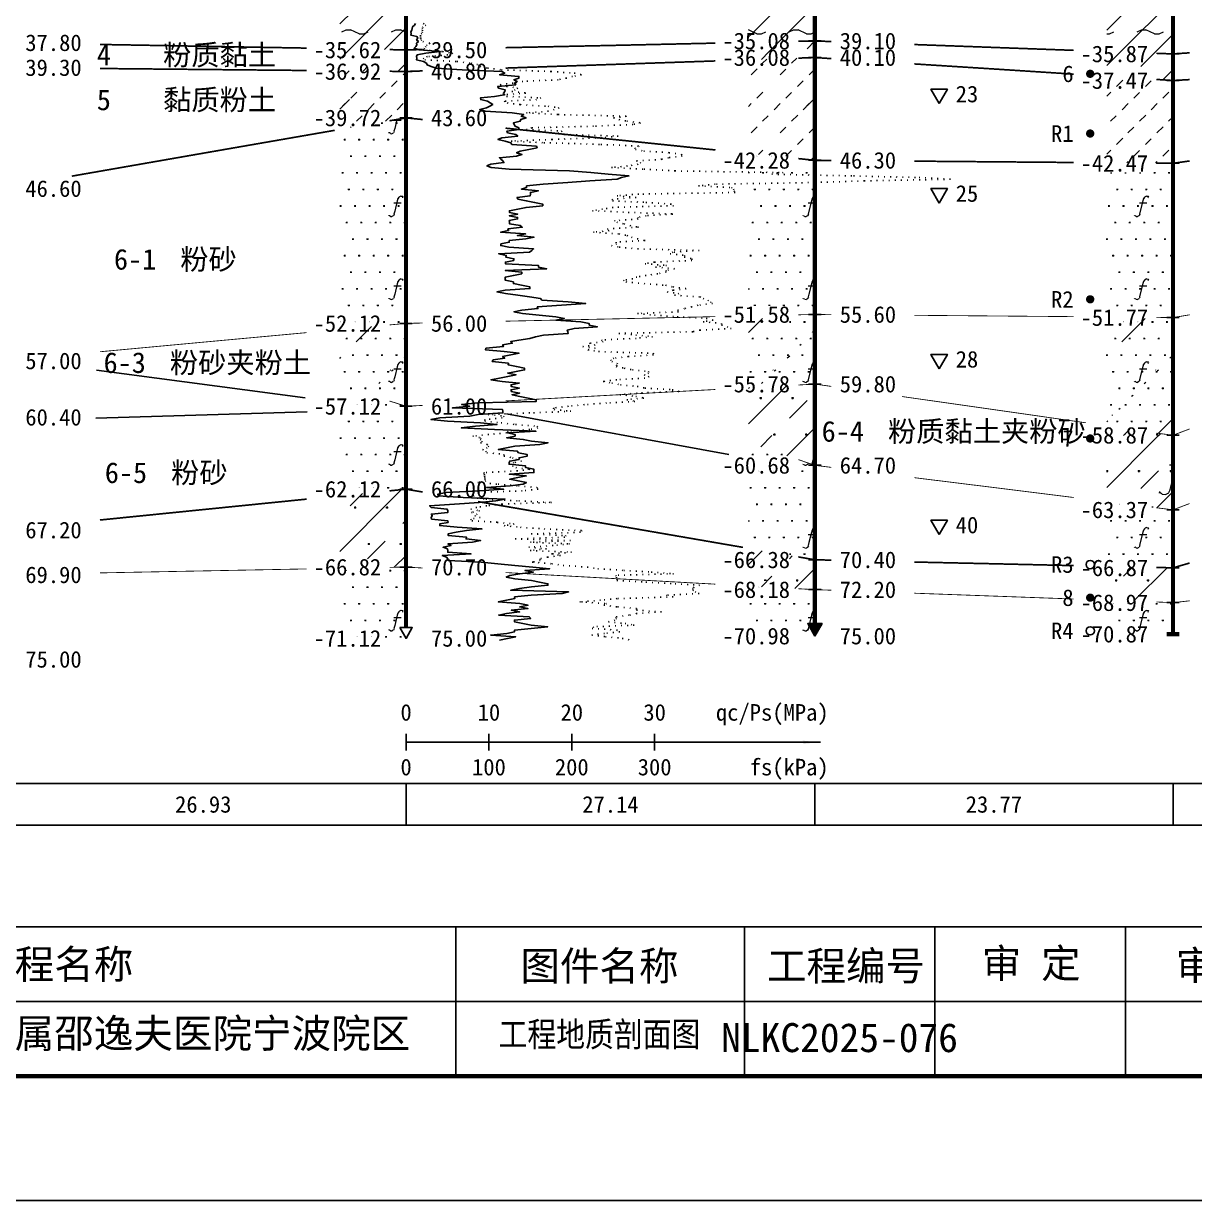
# Model space of a CAD drawing. Extents: x -37 to 3540, y -1485 to 297.
# Drawn here: x 1433.7 to 1575.1, y 0 to 142 of the extents above; entities that cross this region are included whole.
import ezdxf
from ezdxf.enums import TextEntityAlignment as Align

# ---------------------------------------------------------------- set-up
doc = ezdxf.new("R2010")
doc.units = 0
doc.linetypes.add('DOT', pattern=[6.35, 0, -6.35])
doc.layers.get('0').update_dxf_attribs({"linetype": 'CONTINUOUS'})
for name, color, linetype in [('CURVE', 200, 'CONTINUOUS'), ('FRAME', 7, 'CONTINUOUS'), ('HOLE', 41, 'CONTINUOUS'), ('RULER', 7, 'CONTINUOUS'), ('SAMPLE', 1, 'CONTINUOUS'), ('STRATUM', 241, 'CONTINUOUS')]:
    doc.layers.add(name, color=color, linetype=linetype)
doc.layers.add('HATCH', color=7, linetype='CONTINUOUS', lineweight=13)
doc.styles.add('ST', font='')
doc.styles.get('ST').set_extended_font_data('SimSun')
pattern_1 = [(45, (1308.7487, 0), (-2.12132, 2.12132), [10, 0]), (26.565, (1309.8228, -0.2536), (5.999823, 5.999812), [0.567, -12.849]), (0, (1309.256, -0.2536), (0, 6), [0.567, -5.433]), (26.565, (1307.1674, 0), (5.999823, 5.999812), [0.567, -12.849]), (0, (1307.6745, 0.2536), (0, 6), [0.567, -5.433]), (153.435, (1309.2558, -0.2536), (-5.999818, -5e-06), [1.134, -12.2826]), (26.565, (1312.8228, 2.7464), (5.999823, 5.999812), [0.567, -12.849]), (0, (1312.256, 2.7464), (0, 6), [0.567, -5.433]), (26.565, (1310.1674, 3), (5.999823, 5.999812), [0.567, -12.849]), (0, (1310.6745, 3.2536), (0, 6), [0.567, -5.433]), (153.435, (1312.2558, 2.7464), (-5.999818, -5e-06), [1.134, -12.2826])]
pattern_2 = [(45, (1308.7487, 0), (-4.24264, 4.24264), [10, 0]), (45, (1309.8097, -3.182), (-2.12132, 6.36396), [3, -3])]
pattern_3 = [(45, (1308.7487, 0), (-6e-07, 6.99998), [0.9473, -8.9522]), (45, (1310.1487, 1.4), (-6e-07, 6.99998), [0.9869, -8.9126]), (45, (1311.5487, 2.8), (-6e-07, 6.99998), [1.06018, -8.83931]), (45, (1312.9487, 4.2), (-6e-07, 6.99998), [0.94918, -8.95032]), (45, (1314.3487, 5.6), (-6e-07, 6.99998), [1.0365, -8.863]), (45, (1312.2487, 0), (-6e-07, 6.99998), [1.01335, -8.88615]), (45, (1313.6487, 1.4), (-6e-07, 6.99998), [1.07896, -12.12037]), (45, (1315.0487, 2.8), (-6e-07, 6.99998), [0.99882, -8.90067]), (45, (1309.4487, 4.2), (-4e-07, 6.99998), [1.05533, -8.84416]), (45, (1310.8487, 5.6), (-4e-07, 6.99998), [1.0365, -8.863])]
pattern_4 = [(82.875, (1307.914, -1.206), (0.000369, 10.0001764), [0.0893, -80.5337]), (143.13, (1308.015, -1.2818), (-29.999964, 20.000054), [0.12627, -49.87373]), (172.875, (1308.1923, -1.304), (-70.0002457, 9.9996603), [0.17857, -80.44443]), (206.565, (1308.3707, -1.2147), (-9.999705, -9.99969), [0.19954, -22.16046]), (243.435, (1308.46, -1.0363), (9e-06, -9.999696), [0.19954, -22.16146]), (255.964, (1308.5493, -0.679), (-0.0002, -9.999501), [0.36813, -40.86287]), (255.964, (1308.8593, 0.561), (-0.0002, -9.999501), [1.27838, -39.95262]), (255.964, (1308.9278, 0.835), (-0.0002, -9.999501), [0.28235, -40.94865]), (216.87, (1309.118, 1.0892), (-9.999982, -10.000018), [0.12627, -49.87373]), (243.435, (1309.017, 1.0135), (9e-06, -9.999696), [0.19954, -22.16146]), (206.565, (1309.2965, 1.1785), (-9.999705, -9.99969), [0.19954, -22.16046]), (172.875, (1309.4737, 1.1563), (-70.0002457, 9.9996603), [0.17857, -80.44443]), (143.13, (1309.5747, 1.0806), (-29.999964, 20.000054), [0.12627, -49.87373]), (82.875, (1309.5636, 0.992), (0.000369, 10.0001764), [0.0893, -80.5337]), (0, (1308.419, 0.34), (0, 10), [0.89286, -9.10714]), (0, (1308.7737, 0), (1, 2), [0, -1.75]), (0, (1308.7487, 0.025), (1, 2), [0, -1.75]), (0, (1308.7487, 0), (1, 2), [0, -1.75]), (0, (1308.7237, 0), (1, 2), [0, -1.75]), (0, (1308.7487, -0.025), (1, 2), [0, -1.75])]
pattern_5 = [(45, (1308.749, 0), (-2e-06, 15.39996), [4.3383, -17.4406]), (45, (1314.937, 6.223), (-2e-06, 15.39996), [4.3861, -17.3928]), (45, (1319.897, 11.181), (-2e-06, 15.39996), [3.9899, -17.7889]), (26.565, (1308.749, 7.7), (15.4, 15.4), [0.2123, -34.22315]), (36.8699, (1310.2887, 9.24), (15.4, 15.4), [0.43504, -76.56496]), (315, (1316.449, 15.347), (15.39996, 3e-06), [0.0727, -21.7062]), (26.565, (1316.449, 0), (15.4, 15.4), [0.31845, -34.117]), (26.565, (1317.989, 1.54), (15.4, 15.4), [0.2316, -34.2038]), (90, (1318.759, 2.31), (-15.4, -1e-06), [0.0633, -15.3367]), (26.565, (1319.529, 3.08), (15.4, 15.4), [0.2002, -68.6707]), (36.8699, (1321.0687, 4.62), (15.4, 15.4), [0.2435, -76.7565]), (45, (1322.609, 6.16), (-5e-07, 15.39996), [0.24005, -21.53884]), (315, (1323.96, 7.805), (15.39996, 3e-06), [0.0727, -21.7062]), (36.8699, (1311.8287, 10.78), (15.4, 15.4), [0.2249, -76.7751]), (53.1301, (1313.3687, 12.32), (30.8, 46.2), [0.29564, -76.70436]), (53.1301, (1314.9087, 13.86), (30.8, 46.2), [0.27774, -76.72226])]
pattern_6 = [(82.875, (1306.9125, -2.6533), (0.000812, 22.000388), [0.1964, -177.1742]), (143.13, (1307.1348, -2.82), (-65.99992, 44.00012), [0.2778, -109.7222]), (172.875, (1307.5246, -2.8687), (-154.00054, 21.999253), [0.3929, -176.9777]), (206.565, (1307.917, -2.672), (-21.99935, -21.9993), [0.439, -48.753]), (243.435, (1308.114, -2.28), (2e-05, -21.99933), [0.439, -48.7552]), (255.964, (1308.31, -1.494), (-0.00044, -21.9989), [0.8099, -89.8983]), (255.964, (1308.992, 1.2344), (-0.00044, -21.9989), [2.8124, -87.8958]), (255.964, (1309.1427, 1.837), (-0.00044, -21.9989), [0.6212, -90.087]), (216.87, (1309.5613, 2.3963), (-21.99996, -22.00004), [0.2778, -109.7222]), (243.435, (1309.339, 2.23), (2e-05, -21.99933), [0.439, -48.7552]), (206.565, (1309.954, 2.593), (-21.99935, -21.9993), [0.439, -48.753]), (172.875, (1310.3437, 2.544), (-154.00054, 21.999253), [0.3929, -176.9777]), (143.13, (1310.566, 2.3772), (-65.99992, 44.00012), [0.2778, -109.7222]), (82.875, (1310.5416, 2.1823), (0.000812, 22.000388), [0.1964, -177.1742]), (0, (1308.023, 0.748), (0, 22), [1.9643, -20.0357]), (0, (1308.8037, 0), (2.2, 4.4), [0, -3.85]), (0, (1308.7487, 0.055), (2.2, 4.4), [0, -3.85]), (0, (1308.7487, 0), (2.2, 4.4), [0, -3.85]), (0, (1308.6937, 0), (2.2, 4.4), [0, -3.85]), (0, (1308.7487, -0.055), (2.2, 4.4), [0, -3.85])]

# ---------------------------------------------------------------- blocks, each defined once
blk = doc.blocks.new('图签_A3长')
for p, q in [((0, 18), (-380, 18)), ((-222.82, 0), (-222.82, 18)), ((-188, 0), (-188, 18)), ((-165, 0), (-165, 18)), ((-142, 0), (-142, 18)), ((-320, 9), (0, 9)), ((-380, 0), (0, 0))]:
    blk.add_line(p, q)
at = {"style": 'ST'}
for s, p in [('工程名称', (-271.3, 13.5)), ('审 定', (-153.38, 13.61)), ('审 核', (-129.99, 13.36)), ('图件名称', (-205.49, 13.3)), ('工程编号', (-175.73, 13.3))]:
    blk.add_text(s, height=3.5, dxfattribs=at).set_placement(p, align=Align.MIDDLE_CENTER)
for tag, p in [('01＿单位名称', (-349.98, 8.36)), ('02＿工程名称', (-271.3, 5.16)), ('04＿工程编号', (-176.51, 4.65)), ('05＿日期', (-35.59, 4.65)), ('06＿图号', (-11.16, 4.91))]:
    blk.add_attdef(tag, text='', height=3.5, dxfattribs=at).set_placement(p, align=Align.MIDDLE_CENTER)
at = {"style": 'ST', "width": 0.85}
blk.add_attdef('03＿图件名称', text='', height=3, dxfattribs=at).set_placement((-205.49, 5.05), align=Align.MIDDLE_CENTER)
blk = doc.blocks.new('Trigon')
blk.add_hatch(color=256).paths.add_polyline_path([(-0.87, 1.5), (0, 0), (0.87, 1.5)])
blk.add_lwpolyline([(0, 0), (0.87, 1.5), (-0.87, 1.5)], close=True)
blk = doc.blocks.new('Arrow')
for points in [[(-3.984779, 0.348623), (0, 0), (-3.189535, 0)], [(-3.189535, 0), (0, 0), (-3.984779, -0.348623)]]:
    blk.add_solid(points)
blk = doc.blocks.new('SampleSoilUndisturbed')
at = {"const_width": 0.5}
blk.add_lwpolyline([(-0.25, 0, 1), (0.25, 0, 1)], format="xyb", close=True, dxfattribs=at)
blk = doc.blocks.new('SampleSoilDisturbed')
blk.add_circle((0, 0), 0.5)
blk = doc.blocks.new('TrigonHollow')
blk.add_lwpolyline([(0, -1.15), (1, 0.58), (-1, 0.58)], close=True)

msp = doc.modelspace()

# ---------------------------------------------------------------- hatches: boundary and pattern name
at = {"layer": 'HATCH'}
h = msp.add_hatch(dxfattribs=at)
h.set_pattern_fill('YNNT', color=251, style=0)
h.set_pattern_definition(pattern_1)
h.paths.add_polyline_path([(1572.49, 156.74), (1564.49, 155.99), (1564.49, 138.62), (1572.49, 138.34)])
h.paths.add_polyline_path([(1560.42, 136.85), (1569.97, 136.85), (1569.97, 139.78), (1560.42, 139.78)], flags=9)
h.paths.add_polyline_path([(1560.42, 155.25), (1569.97, 155.25), (1569.97, 158.18), (1560.42, 158.18)], flags=9)
h = msp.add_hatch(dxfattribs=at)
h.set_pattern_fill('YNNT', color=251, style=0)
h.set_pattern_definition(pattern_1)
h.paths.add_polyline_path([(1529.26, 152.7), (1521.26, 152.1), (1521.26, 139.73), (1529.26, 139.9)])
h.paths.add_polyline_path([(1517.19, 138.41), (1526.75, 138.41), (1526.75, 141.35), (1517.19, 141.35)], flags=9)
h.paths.add_polyline_path([(1517.19, 151.21), (1526.75, 151.21), (1526.75, 154.15), (1517.19, 154.15)], flags=9)
h = msp.add_hatch(dxfattribs=at)
h.set_pattern_fill('YNNT', color=251, style=0)
h.set_pattern_definition(pattern_1)
h.paths.add_polyline_path([(1479.92, 149.02), (1471.92, 149.26), (1471.92, 138.97), (1479.92, 138.82)])
h.paths.add_polyline_path([(1467.85, 137.33), (1477.41, 137.33), (1477.41, 140.27), (1467.85, 140.27)], flags=9)
h.paths.add_polyline_path([(1467.85, 147.53), (1477.41, 147.53), (1477.41, 150.47), (1467.85, 150.47)], flags=9)
h = msp.add_hatch(dxfattribs=at)
h.set_pattern_fill('FZNT', color=32, style=0)
h.set_pattern_definition(pattern_2)
h.paths.add_polyline_path([(1529.26, 139.9), (1521.26, 139.73), (1521.26, 137.63), (1529.26, 137.9)])
h.paths.add_polyline_path([(1517.19, 136.41), (1526.75, 136.41), (1526.75, 139.35), (1517.19, 139.35)], flags=9)
h.paths.add_polyline_path([(1517.19, 138.41), (1526.75, 138.41), (1526.75, 141.35), (1517.19, 141.35)], flags=9)
h = msp.add_hatch(dxfattribs=at)
h.set_pattern_fill('FZNT', color=32, style=0)
h.set_pattern_definition(pattern_2)
h.paths.add_polyline_path([(1479.92, 138.82), (1471.92, 138.97), (1471.92, 136.3), (1479.92, 136.22)])
h.paths.add_polyline_path([(1467.85, 134.73), (1477.41, 134.73), (1477.41, 137.67), (1467.85, 137.67)], flags=9)
h.paths.add_polyline_path([(1467.85, 137.33), (1477.41, 137.33), (1477.41, 140.27), (1467.85, 140.27)], flags=9)
h = msp.add_hatch(dxfattribs=at)
h.set_pattern_fill('NZFT', color=52, style=0)
h.set_pattern_definition(pattern_3)
h.paths.add_polyline_path([(1529.26, 137.9), (1521.26, 137.63), (1521.26, 126.33), (1529.26, 125.5)])
h.paths.add_polyline_path([(1517.19, 124.01), (1526.75, 124.01), (1526.75, 126.95), (1517.19, 126.95)], flags=9)
h.paths.add_polyline_path([(1517.19, 136.41), (1526.75, 136.41), (1526.75, 139.35), (1517.19, 139.35)], flags=9)
h = msp.add_hatch(dxfattribs=at)
h.set_pattern_fill('FZNT', color=32, style=0)
h.set_pattern_definition(pattern_2)
h.paths.add_polyline_path([(1572.49, 138.34), (1564.49, 138.62), (1564.49, 135.65), (1572.49, 135.13)])
h.paths.add_polyline_path([(1560.42, 133.65), (1569.97, 133.65), (1569.97, 136.58), (1560.42, 136.58)], flags=9)
h.paths.add_polyline_path([(1560.42, 136.85), (1569.97, 136.85), (1569.97, 139.78), (1560.42, 139.78)], flags=9)
h = msp.add_hatch(dxfattribs=at)
h.set_pattern_fill('NZFT', color=52, style=0)
h.set_pattern_definition(pattern_3)
h.paths.add_polyline_path([(1479.92, 136.22), (1471.92, 136.3), (1471.92, 129.23), (1479.92, 130.62)])
h.paths.add_polyline_path([(1467.85, 129.13), (1477.41, 129.13), (1477.41, 132.07), (1467.85, 132.07)], flags=9)
h.paths.add_polyline_path([(1467.85, 134.73), (1477.41, 134.73), (1477.41, 137.67), (1467.85, 137.67)], flags=9)
h = msp.add_hatch(dxfattribs=at)
h.set_pattern_fill('NZFT', color=52, style=0)
h.set_pattern_definition(pattern_3)
h.paths.add_polyline_path([(1572.49, 135.13), (1564.49, 135.65), (1564.49, 125.2), (1572.49, 125.14)])
h.paths.add_polyline_path([(1560.42, 123.65), (1569.97, 123.65), (1569.97, 126.55), (1560.42, 126.55)], flags=9)
h.paths.add_polyline_path([(1560.42, 133.65), (1569.97, 133.65), (1569.97, 136.58), (1560.42, 136.58)], flags=9)
h = msp.add_hatch(dxfattribs=at)
h.set_pattern_fill('FS', color=142, style=0)
h.set_pattern_definition(pattern_4)
h.paths.add_polyline_path([(1479.92, 130.62), (1471.92, 129.23), (1471.92, 105.08), (1479.92, 105.82)])
h.paths.add_polyline_path([(1467.85, 104.34), (1477.41, 104.34), (1477.41, 107.25), (1467.85, 107.25)], flags=9)
h.paths.add_polyline_path([(1467.85, 129.13), (1477.41, 129.13), (1477.41, 132.07), (1467.85, 132.07)], flags=9)
h = msp.add_hatch(dxfattribs=at)
h.set_pattern_fill('FS', color=142, style=0)
h.set_pattern_definition(pattern_4)
h.paths.add_polyline_path([(1529.26, 125.5), (1521.26, 126.33), (1521.26, 106.73), (1529.26, 106.9)])
h.paths.add_polyline_path([(1517.19, 105.41), (1526.75, 105.41), (1526.75, 108.35), (1517.19, 108.35)], flags=9)
h.paths.add_polyline_path([(1517.19, 124.01), (1526.75, 124.01), (1526.75, 126.95), (1517.19, 126.95)], flags=9)
h = msp.add_hatch(dxfattribs=at)
h.set_pattern_fill('FS', color=142, style=0)
h.set_pattern_definition(pattern_4)
h.paths.add_polyline_path([(1572.49, 125.14), (1564.49, 125.2), (1564.49, 106.6), (1572.49, 106.53)])
h.paths.add_polyline_path([(1560.42, 105.05), (1569.97, 105.05), (1569.97, 107.97), (1560.42, 107.97)], flags=9)
h.paths.add_polyline_path([(1560.42, 123.65), (1569.97, 123.65), (1569.97, 126.55), (1560.42, 126.55)], flags=9)
h = msp.add_hatch(dxfattribs=at)
h.set_pattern_fill('FS', color=142, style=0)
h.set_pattern_definition(pattern_4)
h.paths.add_polyline_path([(1529.26, 106.9), (1521.26, 106.73), (1521.26, 98.07), (1529.26, 98.5)])
h.paths.add_polyline_path([(1517.19, 97.01), (1526.75, 97.01), (1526.75, 99.95), (1517.19, 99.95)], flags=9)
h.paths.add_polyline_path([(1517.19, 105.41), (1526.75, 105.41), (1526.75, 108.35), (1517.19, 108.35)], flags=9)
h = msp.add_hatch(dxfattribs=at)
h.set_pattern_fill('SZFT', color=142, scale=2.2, style=0)
h.set_pattern_definition(pattern_5)
h.paths.add_polyline_path([(1529.26, 106.9), (1521.26, 106.73), (1521.26, 98.07), (1529.26, 98.5)])
h.paths.add_polyline_path([(1517.19, 97.01), (1526.75, 97.01), (1526.75, 99.95), (1517.19, 99.95)], flags=9)
h.paths.add_polyline_path([(1517.19, 105.41), (1526.75, 105.41), (1526.75, 108.35), (1517.19, 108.35)], flags=9)
h = msp.add_hatch(dxfattribs=at)
h.set_pattern_fill('FS', color=142, style=0)
h.set_pattern_definition(pattern_4)
h.paths.add_polyline_path([(1572.49, 106.53), (1564.49, 106.6), (1564.49, 93.48), (1572.49, 92.33)])
h.paths.add_polyline_path([(1546.52, 89.82), (1573.2, 89.82), (1573.2, 94.76), (1546.52, 94.76)], flags=9)
h.paths.add_polyline_path([(1560.42, 90.85), (1569.97, 90.85), (1569.97, 93.78), (1560.42, 93.78)], flags=24)
h.paths.add_polyline_path([(1560.42, 105.05), (1569.97, 105.05), (1569.97, 107.97), (1560.42, 107.97)], flags=9)
h = msp.add_hatch(dxfattribs=at)
h.set_pattern_fill('SZFT', color=142, scale=2.2, style=0)
h.set_pattern_definition(pattern_5)
h.paths.add_polyline_path([(1572.49, 106.53), (1564.49, 106.6), (1564.49, 93.48), (1572.49, 92.33)])
h.paths.add_polyline_path([(1546.52, 89.82), (1573.2, 89.82), (1573.2, 94.76), (1546.52, 94.76)], flags=9)
h.paths.add_polyline_path([(1560.42, 90.85), (1569.97, 90.85), (1569.97, 93.78), (1560.42, 93.78)], flags=24)
h.paths.add_polyline_path([(1560.42, 105.05), (1569.97, 105.05), (1569.97, 107.97), (1560.42, 107.97)], flags=9)
h = msp.add_hatch(dxfattribs=at)
h.set_pattern_fill('FS', color=142, style=0)
h.set_pattern_definition(pattern_4)
h.paths.add_polyline_path([(1479.92, 105.82), (1471.92, 105.08), (1471.92, 98.35), (1479.92, 95.82)])
h.paths.add_polyline_path([(1467.85, 104.34), (1477.41, 104.34), (1477.41, 107.25), (1467.85, 107.25)], flags=9)
h = msp.add_hatch(dxfattribs=at)
h.set_pattern_fill('SZFT', color=142, scale=2.2, style=0)
h.set_pattern_definition(pattern_5)
h.paths.add_polyline_path([(1479.92, 105.82), (1471.92, 105.08), (1471.92, 98.35), (1479.92, 95.82)])
h.paths.add_polyline_path([(1467.85, 104.34), (1477.41, 104.34), (1477.41, 107.25), (1467.85, 107.25)], flags=9)
h = msp.add_hatch(dxfattribs=at)
h.set_pattern_fill('FZNT', color=32, style=0)
h.set_pattern_definition(pattern_2)
h.paths.add_polyline_path([(1529.26, 98.5), (1521.26, 98.07), (1521.26, 91.44), (1529.26, 88.7)])
h.paths.add_polyline_path([(1517.19, 97.01), (1526.75, 97.01), (1526.75, 99.95), (1517.19, 99.95)], flags=9)
h = msp.add_hatch(dxfattribs=at)
h.set_pattern_fill('FS', color=32, scale=2.2, style=0)
h.set_pattern_definition(pattern_6)
h.paths.add_polyline_path([(1529.26, 98.5), (1521.26, 98.07), (1521.26, 91.44), (1529.26, 88.7)])
h.paths.add_polyline_path([(1517.19, 97.01), (1526.75, 97.01), (1526.75, 99.95), (1517.19, 99.95)], flags=9)
h = msp.add_hatch(dxfattribs=at)
h.set_pattern_fill('FS', color=142, style=0)
h.set_pattern_definition(pattern_4)
h.paths.add_polyline_path([(1479.92, 95.82), (1471.92, 98.35), (1471.92, 85.02), (1479.92, 85.82)])
h.paths.add_polyline_path([(1467.85, 84.33), (1477.41, 84.33), (1477.41, 87.27), (1467.85, 87.27)], flags=9)
h.paths.add_polyline_path([(1467.85, 94.34), (1477.41, 94.34), (1477.41, 97.25), (1467.85, 97.25)], flags=9)
h = msp.add_hatch(dxfattribs=at)
h.set_pattern_fill('FZNT', color=32, style=0)
h.set_pattern_definition(pattern_2)
h.paths.add_polyline_path([(1572.49, 92.33), (1564.49, 93.48), (1564.49, 84.33), (1572.49, 83.33)])
h.paths.add_polyline_path([(1546.52, 89.82), (1573.2, 89.82), (1573.2, 94.76), (1546.52, 94.76)], flags=9)
h.paths.add_polyline_path([(1560.42, 81.85), (1569.97, 81.85), (1569.97, 84.78), (1560.42, 84.78)], flags=9)
h.paths.add_polyline_path([(1560.42, 90.85), (1569.97, 90.85), (1569.97, 93.78), (1560.42, 93.78)], flags=24)
h = msp.add_hatch(dxfattribs=at)
h.set_pattern_fill('FS', color=32, scale=2.2, style=0)
h.set_pattern_definition(pattern_6)
h.paths.add_polyline_path([(1572.49, 92.33), (1564.49, 93.48), (1564.49, 84.33), (1572.49, 83.33)])
h.paths.add_polyline_path([(1546.52, 89.82), (1573.2, 89.82), (1573.2, 94.76), (1546.52, 94.76)], flags=9)
h.paths.add_polyline_path([(1560.42, 81.85), (1569.97, 81.85), (1569.97, 84.78), (1560.42, 84.78)], flags=9)
h.paths.add_polyline_path([(1560.42, 90.85), (1569.97, 90.85), (1569.97, 93.78), (1560.42, 93.78)], flags=24)
h = msp.add_hatch(dxfattribs=at)
h.set_pattern_fill('FS', color=142, style=0)
h.set_pattern_definition(pattern_4)
h.paths.add_polyline_path([(1529.26, 88.7), (1521.26, 91.44), (1521.26, 78.68), (1529.26, 77.3)])
h.paths.add_polyline_path([(1517.19, 75.81), (1526.75, 75.81), (1526.75, 78.75), (1517.19, 78.75)], flags=9)
h.paths.add_polyline_path([(1517.19, 87.21), (1526.75, 87.21), (1526.75, 90.15), (1517.19, 90.15)], flags=9)
h = msp.add_hatch(dxfattribs=at)
h.set_pattern_fill('FZNT', color=32, style=0)
h.set_pattern_definition(pattern_2)
h.paths.add_polyline_path([(1479.92, 85.82), (1471.92, 85.02), (1471.92, 76.27), (1479.92, 76.42)])
h.paths.add_polyline_path([(1467.85, 74.93), (1477.41, 74.93), (1477.41, 77.87), (1467.85, 77.87)], flags=9)
h.paths.add_polyline_path([(1467.85, 84.33), (1477.41, 84.33), (1477.41, 87.27), (1467.85, 87.27)], flags=9)
h = msp.add_hatch(dxfattribs=at)
h.set_pattern_fill('FS', color=32, scale=2.2, style=0)
h.set_pattern_definition(pattern_6)
h.paths.add_polyline_path([(1479.92, 85.82), (1471.92, 85.02), (1471.92, 76.27), (1479.92, 76.42)])
h.paths.add_polyline_path([(1467.85, 74.93), (1477.41, 74.93), (1477.41, 77.87), (1467.85, 77.87)], flags=9)
h.paths.add_polyline_path([(1467.85, 84.33), (1477.41, 84.33), (1477.41, 87.27), (1467.85, 87.27)], flags=9)
h = msp.add_hatch(dxfattribs=at)
h.set_pattern_fill('FS', color=142, style=0)
h.set_pattern_definition(pattern_4)
h.paths.add_polyline_path([(1572.49, 83.33), (1564.49, 84.33), (1564.49, 76.51), (1572.49, 76.33)])
h.paths.add_polyline_path([(1560.42, 74.85), (1569.97, 74.85), (1569.97, 77.78), (1560.42, 77.78)], flags=9)
h.paths.add_polyline_path([(1560.42, 81.85), (1569.97, 81.85), (1569.97, 84.78), (1560.42, 84.78)], flags=9)
h = msp.add_hatch(dxfattribs=at)
h.set_pattern_fill('FZNT', color=32, style=0)
h.set_pattern_definition(pattern_2)
h.paths.add_polyline_path([(1529.26, 77.3), (1521.26, 78.68), (1521.26, 74.14), (1529.26, 73.7)])
h.paths.add_polyline_path([(1517.19, 72.21), (1526.75, 72.21), (1526.75, 75.15), (1517.19, 75.15)], flags=9)
h.paths.add_polyline_path([(1517.19, 75.81), (1526.75, 75.81), (1526.75, 78.75), (1517.19, 78.75)], flags=9)
h = msp.add_hatch(dxfattribs=at)
h.set_pattern_fill('FS', color=32, scale=2.2, style=0)
h.set_pattern_definition(pattern_6)
h.paths.add_polyline_path([(1529.26, 77.3), (1521.26, 78.68), (1521.26, 74.14), (1529.26, 73.7)])
h.paths.add_polyline_path([(1517.19, 72.21), (1526.75, 72.21), (1526.75, 75.15), (1517.19, 75.15)], flags=9)
h.paths.add_polyline_path([(1517.19, 75.81), (1526.75, 75.81), (1526.75, 78.75), (1517.19, 78.75)], flags=9)
h = msp.add_hatch(dxfattribs=at)
h.set_pattern_fill('FS', color=142, style=0)
h.set_pattern_definition(pattern_4)
h.paths.add_polyline_path([(1479.92, 76.42), (1471.92, 76.27), (1471.92, 67.82), (1479.92, 67.82), (1479.17, 69.12), (1479.92, 69.12)])
h.paths.add_polyline_path([(1467.85, 66.34), (1477.41, 66.34), (1477.41, 69.25), (1467.85, 69.25)], flags=9)
h.paths.add_polyline_path([(1467.85, 74.93), (1477.41, 74.93), (1477.41, 77.87), (1467.85, 77.87)], flags=9)
h = msp.add_hatch(dxfattribs=at)
h.set_pattern_fill('FZNT', color=32, style=0)
h.set_pattern_definition(pattern_2)
h.paths.add_polyline_path([(1572.49, 76.33), (1564.49, 76.51), (1564.49, 72.42), (1572.49, 72.13)])
h.paths.add_polyline_path([(1560.42, 70.65), (1569.97, 70.65), (1569.97, 73.58), (1560.42, 73.58)], flags=9)
h.paths.add_polyline_path([(1560.42, 74.85), (1569.97, 74.85), (1569.97, 77.78), (1560.42, 77.78)], flags=9)
h = msp.add_hatch(dxfattribs=at)
h.set_pattern_fill('FS', color=32, scale=2.2, style=0)
h.set_pattern_definition(pattern_6)
h.paths.add_polyline_path([(1572.49, 76.33), (1564.49, 76.51), (1564.49, 72.42), (1572.49, 72.13)])
h.paths.add_polyline_path([(1560.42, 70.65), (1569.97, 70.65), (1569.97, 73.58), (1560.42, 73.58)], flags=9)
h.paths.add_polyline_path([(1560.42, 74.85), (1569.97, 74.85), (1569.97, 77.78), (1560.42, 77.78)], flags=9)
h = msp.add_hatch(dxfattribs=at)
h.set_pattern_fill('FS', color=142, style=0)
h.set_pattern_definition(pattern_4)
h.paths.add_polyline_path([(1529.26, 73.7), (1521.26, 74.14), (1521.26, 68.1), (1529.26, 68.1), (1528.39, 69.6), (1529.26, 69.6)])
h.paths.add_polyline_path([(1517.19, 66.61), (1526.75, 66.61), (1526.75, 69.55), (1517.19, 69.55)], flags=9)
h.paths.add_polyline_path([(1517.19, 72.21), (1526.75, 72.21), (1526.75, 75.15), (1517.19, 75.15)], flags=9)
h = msp.add_hatch(dxfattribs=at)
h.set_pattern_fill('FS', color=142, style=0)
h.set_pattern_definition(pattern_4)
h.paths.add_polyline_path([(1572.49, 72.13), (1564.49, 72.42), (1564.49, 68.33), (1572.49, 68.33)])
h.paths.add_polyline_path([(1560.42, 66.85), (1569.97, 66.85), (1569.97, 69.78), (1560.42, 69.78)], flags=9)
h.paths.add_polyline_path([(1560.42, 70.65), (1569.97, 70.65), (1569.97, 73.58), (1560.42, 73.58)], flags=9)

# ---------------------------------------------------------------- linework, layer by layer
at = {"layer": 'CURVE', "color": 30, "linetype": 'Continuous'}
msp.add_lwpolyline([(1481.05, 142.02), (1480.92, 141.82), (1480.71, 141.62), (1480.67, 141.42), (1480.62, 141.22), (1480.5, 141.02), (1480.54, 140.82), (1480.49, 140.62), (1481.22, 140.42), (1481.33, 140.22), (1481.19, 140.02), (1481.4, 139.82), (1481.17, 139.62), (1481.23, 139.42), (1481.08, 139.22), (1480.88, 139.02), (1481.51, 138.82), (1484.04, 138.62), (1482.3, 138.42), (1481.25, 138.22), (1481.18, 138.02), (1481.2, 137.82), (1481.18, 137.62), (1482.03, 137.42), (1482.37, 137.22), (1482.47, 137.02), (1482.93, 136.82), (1483.55, 136.62), (1486.69, 136.42), (1491.46, 136.22), (1491.82, 136.02), (1491.21, 135.82), (1493.54, 135.62), (1493.54, 135.42), (1492.93, 135.22), (1493.34, 135.02), (1493.02, 134.82), (1493.15, 134.62), (1490.99, 134.42), (1491.06, 134.22), (1491.87, 134.02), (1491.85, 133.82), (1491.66, 133.62), (1491.74, 133.42), (1490.6, 133.22), (1488.9, 133.02), (1488.94, 132.82), (1489.75, 132.62), (1490.06, 132.42), (1490.38, 132.22), (1490.04, 132.02), (1489.64, 131.82), (1488.82, 131.62), (1489.45, 131.42), (1492.74, 131.22), (1494.12, 131.02), (1493.81, 130.82), (1494.4, 130.62), (1493.76, 130.42), (1493.69, 130.22), (1492.87, 130.02), (1492.95, 129.82), (1493.07, 129.62), (1493.51, 129.42), (1493.54, 129.22), (1492.08, 129.02), (1492.17, 128.82), (1493.17, 128.62), (1493.39, 128.42), (1491.46, 128.22), (1491.01, 128.02), (1491.89, 127.82), (1492.58, 127.62), (1492.7, 127.42), (1495.65, 127.22), (1495.74, 127.02), (1494.74, 126.82), (1493.7, 126.62), (1493.26, 126.42), (1493.91, 126.22), (1493.23, 126.02), (1491.18, 125.82), (1491.35, 125.62), (1491.59, 125.42), (1491.72, 125.22), (1490.16, 125.02), (1489.67, 124.82), (1490.17, 124.62), (1492.36, 124.42), (1499.64, 124.22), (1502.2, 124.02), (1504.33, 123.82), (1506.81, 123.62), (1505.94, 123.42), (1505.38, 123.22), (1502.09, 123.02), (1499.46, 122.82), (1496.46, 122.62), (1494.46, 122.42), (1494.46, 122.22), (1493.85, 122.02), (1495.9, 121.82), (1494.92, 121.62), (1494.94, 121.42), (1494.91, 121.22), (1493.31, 121.02), (1493.41, 120.82), (1494.42, 120.62), (1495.42, 120.42), (1496.41, 120.22), (1496.41, 120.02), (1494.4, 119.82), (1493.4, 119.62), (1492.4, 119.42), (1492.39, 119.22), (1493.39, 119.02), (1492.38, 118.82), (1493.38, 118.62), (1493.38, 118.42), (1492.38, 118.22), (1492.4, 118.02), (1492.42, 117.82), (1493.69, 117.62), (1493.94, 117.42), (1492.22, 117.22), (1492.29, 117.02), (1491.32, 116.82), (1494.35, 116.62), (1493.36, 116.42), (1495.37, 116.22), (1494.37, 116.02), (1492.37, 115.82), (1492.37, 115.62), (1491.36, 115.42), (1491.34, 115.22), (1492.33, 115.02), (1495.31, 114.82), (1495.09, 114.62), (1494.82, 114.42), (1491.1, 114.22), (1492.01, 114.02), (1491.95, 113.82), (1492.93, 113.62), (1492.92, 113.42), (1491.91, 113.22), (1491.91, 113.02), (1495.9, 112.82), (1495.9, 112.62), (1496.89, 112.42), (1491.89, 112.22), (1493.89, 112.02), (1493.89, 111.82), (1492.88, 111.62), (1491.88, 111.42), (1491.88, 111.22), (1491.88, 111.02), (1492.88, 110.82), (1492.88, 110.62), (1493.87, 110.42), (1494.87, 110.22), (1494.87, 110.02), (1491.87, 109.82), (1490.88, 109.62), (1491.92, 109.42), (1493.42, 109.22), (1494.82, 109.02), (1496.16, 108.82), (1496.31, 108.62), (1499.49, 108.42), (1501.6, 108.22), (1498.69, 108.02), (1495.75, 107.82), (1495.84, 107.62), (1493.88, 107.42), (1492.93, 107.22), (1493.96, 107.02), (1495.98, 106.82), (1497.99, 106.62), (1499, 106.42), (1498.01, 106.22), (1501.01, 106.02), (1502.01, 105.82), (1502.02, 105.62), (1503.02, 105.42), (1500.22, 105.22), (1499.37, 105.02), (1499.46, 104.82), (1499.5, 104.62), (1496.52, 104.42), (1495.53, 104.22), (1494.85, 104.02), (1493.54, 103.82), (1492.55, 103.62), (1492.74, 103.42), (1491.56, 103.22), (1491.66, 103.02), (1489.56, 102.82), (1489.51, 102.62), (1491.74, 102.42), (1493.56, 102.22), (1492.56, 102.02), (1491.56, 101.82), (1491.83, 101.62), (1490.44, 101.42), (1490.32, 101.22), (1492.28, 101.02), (1492.26, 100.82), (1493.24, 100.62), (1494.23, 100.42), (1494.22, 100.22), (1493.21, 100.02), (1492.2, 99.82), (1493.2, 99.62), (1492.2, 99.42), (1491.19, 99.22), (1490.15, 99.02), (1491.53, 98.82), (1493.57, 98.62), (1492.59, 98.42), (1492.6, 98.22), (1493.6, 98.02), (1492.6, 97.82), (1492.61, 97.62), (1493.61, 97.42), (1492.71, 97.22), (1493.66, 97.02), (1494.65, 96.82), (1495.64, 96.62), (1495.63, 96.42), (1488.62, 96.22), (1486.61, 96.02), (1487.59, 95.82), (1485.52, 95.62), (1491.57, 95.42), (1491.59, 95.22), (1491.6, 95.02), (1488.61, 94.82), (1487.61, 94.62), (1484, 94.42), (1482.92, 94.22), (1484.9, 94.02), (1488.89, 93.82), (1490.88, 93.62), (1488.3, 93.42), (1486.58, 93.22), (1490.59, 93.02), (1495.6, 92.82), (1492.15, 92.62), (1493.08, 92.42), (1493.07, 92.22), (1492.06, 92.02), (1494.06, 91.82), (1495.06, 91.62), (1497.05, 91.42), (1496.05, 91.22), (1493.05, 91.02), (1492.05, 90.82), (1491.04, 90.62), (1493.34, 90.42), (1493.5, 90.22), (1494.53, 90.02), (1494.54, 89.82), (1493.55, 89.62), (1493.55, 89.42), (1492.44, 89.22), (1492.35, 89.02), (1492.35, 88.82), (1494.35, 88.62), (1494.34, 88.42), (1495.34, 88.22), (1495.34, 88.02), (1495.34, 87.82), (1492.4, 87.62), (1494.42, 87.42), (1493.42, 87.22), (1492.43, 87.02), (1493.43, 86.82), (1494.45, 86.62), (1494.04, 86.42), (1492.49, 86.22), (1489.63, 86.02), (1491.69, 85.82), (1488.73, 85.62), (1484.75, 85.42), (1483.77, 85.22), (1483.78, 85.02), (1486.8, 84.82), (1491.87, 84.62), (1490.77, 84.42), (1488.76, 84.22), (1485.75, 84.02), (1482.75, 83.82), (1482.96, 83.62), (1484.87, 83.42), (1484.95, 83.22), (1484.96, 83.02), (1482.97, 82.82), (1483.07, 82.62), (1482.93, 82.42), (1483, 82.22), (1484.94, 82.02), (1484.98, 81.82), (1483.99, 81.62), (1483.99, 81.42), (1486.09, 81.22), (1489.07, 81.02), (1487.22, 80.82), (1485.95, 80.62), (1484.99, 80.42), (1485, 80.22), (1487.22, 80.02), (1487.16, 79.82), (1488.91, 79.62), (1487.92, 79.42), (1484.96, 79.22), (1485.35, 79.02), (1484.38, 78.82), (1484.9, 78.62), (1484.94, 78.42), (1484.95, 78.22), (1487.77, 78.02), (1484.28, 77.82), (1484.81, 77.62), (1484.96, 77.42), (1484.99, 77.22), (1489, 77.02), (1491, 76.82), (1493.06, 76.62), (1495.2, 76.42), (1497.24, 76.22), (1494.26, 76.02), (1495.28, 75.82), (1493.63, 75.62), (1492.46, 75.42), (1492, 75.22), (1493.03, 75.02), (1495.04, 74.82), (1496.04, 74.62), (1497.04, 74.42), (1497.04, 74.22), (1495.04, 74.02), (1493.61, 73.82), (1492.56, 73.62), (1499.54, 73.42), (1498.76, 73.22), (1495, 73.02), (1493.02, 72.82), (1493.03, 72.62), (1492.03, 72.42), (1491.04, 72.22), (1493.66, 72.02), (1494.64, 71.82), (1493.63, 71.62), (1494.62, 71.42), (1492.61, 71.22), (1493.61, 71.02), (1492.03, 70.82), (1491.11, 70.62), (1494.78, 70.42), (1494.97, 70.22), (1492.99, 70.02), (1493, 69.82), (1494, 69.62), (1495.01, 69.42), (1497.01, 69.22), (1495.01, 69.02), (1493.01, 68.82), (1493.01, 68.62), (1492.09, 68.42), (1490.14, 68.22), (1493.15, 68.02), (1492.17, 67.82), (1491.18, 67.62)], dxfattribs=at)
at = {"layer": 'CURVE', "color": 100, "linetype": 'DOT', "ltscale": 0.1}
msp.add_lwpolyline([(1482, 142.02), (1482.3, 141.82), (1481.95, 141.62), (1481.86, 141.42), (1481.91, 141.22), (1481.89, 141.02), (1481.82, 140.82), (1481.65, 140.62), (1481.66, 140.42), (1481.66, 140.22), (1481.74, 140.02), (1481.93, 139.82), (1482.81, 139.62), (1482.46, 139.42), (1482.32, 139.22), (1482.15, 139.02), (1481.99, 138.82), (1484.33, 138.62), (1485.57, 138.42), (1484.95, 138.22), (1482.49, 138.02), (1481.98, 137.82), (1482.18, 137.62), (1486.06, 137.42), (1487.74, 137.22), (1488.66, 137.02), (1488.86, 136.82), (1489.76, 136.62), (1491.43, 136.42), (1497.43, 136.22), (1500.21, 136.02), (1501.09, 135.82), (1500.02, 135.62), (1499.27, 135.42), (1498.28, 135.22), (1494.01, 135.02), (1492.83, 134.82), (1491.29, 134.62), (1492.06, 134.42), (1493.39, 134.22), (1493.08, 134.02), (1492.7, 133.82), (1494.39, 133.62), (1491.82, 133.42), (1492.05, 133.22), (1496.18, 133.02), (1495.66, 132.82), (1491.75, 132.62), (1492.13, 132.42), (1493.7, 132.22), (1497.07, 132.02), (1498.39, 131.82), (1497.81, 131.62), (1497.09, 131.42), (1494.45, 131.22), (1498.28, 131.02), (1506.52, 130.82), (1504.96, 130.62), (1505.61, 130.42), (1506.56, 130.22), (1508.23, 130.02), (1507.3, 129.82), (1502.56, 129.62), (1495.07, 129.42), (1494.45, 129.22), (1498.74, 129.02), (1498.23, 128.82), (1498.98, 128.62), (1505.51, 128.42), (1503.52, 128.22), (1497.54, 128.02), (1492.62, 127.82), (1496.55, 127.62), (1503.43, 127.42), (1508.07, 127.22), (1507.53, 127.02), (1507.6, 126.82), (1508.6, 126.62), (1511.66, 126.42), (1513.18, 126.22), (1513.25, 126.02), (1511.6, 125.82), (1510.78, 125.62), (1507.72, 125.42), (1508.27, 125.22), (1507.92, 125.02), (1506.64, 124.82), (1504.73, 124.62), (1508.62, 124.42), (1512.37, 124.22), (1525.45, 124.02), (1524.06, 123.82), (1533.94, 123.62), (1541.83, 123.42), (1545.63, 123.22), (1535.23, 123.02), (1529.23, 122.82), (1517.23, 122.62), (1515.23, 122.42), (1519.2, 122.22), (1519.43, 122.02), (1519.53, 121.82), (1519.62, 121.62), (1508.01, 121.42), (1505.39, 121.22), (1507.71, 121.02), (1504.79, 120.82), (1504.84, 120.62), (1508.86, 120.42), (1511.87, 120.22), (1512.2, 120.02), (1504.9, 119.82), (1503.64, 119.62), (1502.4, 119.42), (1506.74, 119.22), (1512.1, 119.02), (1508.91, 118.82), (1507.91, 118.62), (1507.93, 118.42), (1505.08, 118.22), (1505.34, 118.02), (1506.23, 117.82), (1506.94, 117.62), (1507.96, 117.42), (1504.25, 117.22), (1504.42, 117.02), (1502.54, 116.82), (1505.62, 116.62), (1506.58, 116.42), (1507.12, 116.22), (1507.85, 116.02), (1508.76, 115.82), (1505.26, 115.62), (1505.33, 115.42), (1504.7, 115.22), (1505.65, 115.02), (1507.88, 114.82), (1515.31, 114.62), (1512.14, 114.42), (1511.79, 114.22), (1513.57, 114.02), (1513.5, 113.82), (1514.46, 113.62), (1514.41, 113.42), (1509.89, 113.22), (1508.77, 113.02), (1511.35, 112.82), (1510.04, 112.62), (1512.33, 112.42), (1511.31, 112.22), (1511.31, 112.02), (1510.3, 111.82), (1508.89, 111.62), (1507.77, 111.42), (1507.27, 111.22), (1506.16, 111.02), (1506.45, 110.82), (1508.64, 110.62), (1511.24, 110.42), (1512.13, 110.22), (1513.73, 110.02), (1512.15, 109.82), (1511.44, 109.62), (1512.84, 109.42), (1512.32, 109.22), (1515.4, 109.02), (1515.76, 108.82), (1516.35, 108.62), (1516.66, 108.42), (1516.92, 108.22), (1515.16, 108.02), (1514.4, 107.82), (1513.53, 107.62), (1512.7, 107.42), (1512.79, 107.22), (1507.86, 107.02), (1509.9, 106.82), (1512.64, 106.62), (1516.15, 106.42), (1516.97, 106.22), (1515.78, 106.02), (1517.99, 105.82), (1518, 105.62), (1518.68, 105.42), (1519.16, 105.22), (1515.4, 105.02), (1514.52, 104.82), (1505.59, 104.62), (1507.63, 104.42), (1509.67, 104.22), (1507.69, 104.02), (1503.51, 103.82), (1503.72, 103.62), (1502.04, 103.42), (1502.74, 103.22), (1501.25, 103.02), (1502.75, 102.82), (1501.85, 102.62), (1503.16, 102.42), (1509.76, 102.22), (1509.77, 102.02), (1506.74, 101.82), (1504.99, 101.62), (1504.62, 101.42), (1504.74, 101.22), (1505.42, 101.02), (1505.34, 100.82), (1505.29, 100.62), (1506.25, 100.42), (1507.23, 100.22), (1509.2, 100.02), (1509.18, 99.82), (1508.67, 99.62), (1509.24, 99.42), (1508.74, 99.22), (1505.35, 99.02), (1503.69, 98.82), (1504.75, 98.62), (1505.79, 98.42), (1507.82, 98.22), (1508.74, 98.02), (1512.04, 97.82), (1512.85, 97.62), (1507.83, 97.42), (1505.72, 97.22), (1507.65, 97.02), (1508.6, 96.82), (1506.57, 96.62), (1507.54, 96.42), (1504.11, 96.22), (1501.44, 96.02), (1499.52, 95.82), (1497.7, 95.62), (1497.79, 95.42), (1499.82, 95.22), (1494.85, 95.02), (1489.86, 94.82), (1491.75, 94.62), (1491.52, 94.42), (1489.44, 94.22), (1489.41, 94.02), (1491.39, 93.82), (1493.14, 93.62), (1495.75, 93.42), (1495.82, 93.22), (1494.85, 93.02), (1492.24, 92.82), (1492.04, 92.62), (1489.89, 92.42), (1487.97, 92.22), (1488.96, 92.02), (1488.85, 91.82), (1489.12, 91.62), (1488.92, 91.42), (1489.72, 91.22), (1489.91, 91.02), (1489.71, 90.82), (1489.16, 90.62), (1489.56, 90.42), (1489.66, 90.22), (1491.7, 90.02), (1491.73, 89.82), (1492.75, 89.62), (1493.16, 89.42), (1493.87, 89.22), (1492.86, 89.02), (1493.06, 88.82), (1492.76, 88.62), (1493.15, 88.42), (1494.85, 88.22), (1493.35, 88.02), (1489.32, 87.82), (1489.36, 87.62), (1489.39, 87.42), (1489.42, 87.22), (1489.43, 87.02), (1489.56, 86.82), (1488.57, 86.62), (1491.03, 86.42), (1493.48, 86.22), (1495.71, 86.02), (1495.85, 85.82), (1493.94, 85.62), (1488.05, 85.42), (1487.9, 85.22), (1488.14, 85.02), (1487.77, 84.82), (1489.56, 84.62), (1493.52, 84.42), (1497.49, 84.22), (1491.48, 84.02), (1489.66, 83.82), (1488.44, 83.62), (1487.72, 83.42), (1488.78, 83.22), (1487.82, 83.02), (1488.48, 82.82), (1488.21, 82.62), (1488.87, 82.42), (1487.74, 82.22), (1487.87, 82.02), (1490.93, 81.82), (1492.96, 81.62), (1491.77, 81.42), (1493.72, 81.22), (1496.57, 81.02), (1501.15, 80.82), (1500.97, 80.62), (1495.02, 80.42), (1499.22, 80.22), (1499.07, 80.02), (1493.07, 79.82), (1499.78, 79.62), (1494.93, 79.42), (1499.66, 79.22), (1497.66, 79.02), (1494.72, 78.82), (1496.85, 78.62), (1494.9, 78.42), (1499.89, 78.22), (1497.49, 78.02), (1498.55, 77.82), (1496.99, 77.62), (1496.09, 77.42), (1496.12, 77.22), (1495.14, 77.02), (1497.5, 76.82), (1498.86, 76.62), (1501.81, 76.42), (1503.06, 76.22), (1506.19, 76.02), (1509.52, 75.82), (1512.21, 75.62), (1505.24, 75.42), (1505.31, 75.22), (1505.35, 75.02), (1505.36, 74.82), (1508.87, 74.62), (1512.38, 74.42), (1515.35, 74.22), (1514.65, 74.02), (1514.54, 73.82), (1514.51, 73.62), (1514.82, 73.42), (1515.28, 73.22), (1511.34, 73.02), (1512.17, 72.82), (1505.39, 72.62), (1503.4, 72.42), (1500.89, 72.22), (1504.12, 72.02), (1503.79, 71.82), (1505.45, 71.62), (1507.75, 71.42), (1507.74, 71.22), (1510.74, 71.02), (1507.73, 70.82), (1506.85, 70.62), (1505.24, 70.42), (1505.31, 70.22), (1505.13, 70.02), (1504.34, 69.82), (1506.35, 69.62), (1507.44, 69.42), (1502.57, 69.22), (1502.37, 69.02), (1505.37, 68.82), (1505.71, 68.62), (1503.87, 68.42), (1502.34, 68.22), (1503.98, 68.02), (1506.01, 67.82), (1506.94, 67.62)], dxfattribs=at)
at = {"layer": 'FRAME', "color": 245, "linetype": 'Continuous'}
msp.add_line((2063.15, 0), (1322.94, 0), dxfattribs=at)
msp.add_lwpolyline([(1308.75, 0), (1728.75, 0), (1728.75, 297), (1308.75, 297)], close=True, dxfattribs=at)
at = {"layer": 'FRAME', "linetype": 'Continuous', "const_width": 0.5}
msp.add_lwpolyline([(1328.75, 15), (1708.75, 15), (1708.75, 282), (1328.75, 282)], close=True, dxfattribs=at)
at = {"layer": 'HOLE', "linetype": 'Continuous', "const_width": 0.5}
for points in [[(1479.92, 217.82), (1479.92, 69.12)], [(1529.26, 218.1), (1529.26, 69.4)], [(1572.49, 218.34), (1572.49, 68.33)], [(1571.74, 68.33), (1573.24, 68.33)]]:
    msp.add_lwpolyline(points, dxfattribs=at)
at = {"layer": 'HOLE', "linetype": 'Continuous'}
for points in [[(1528.51, 139.9), (1530.01, 139.9)], [(1479.17, 138.82), (1480.67, 138.82)], [(1528.51, 137.9), (1530.01, 137.9)], [(1571.74, 138.34), (1573.24, 138.34)], [(1479.17, 136.22), (1480.67, 136.22)], [(1571.74, 135.13), (1573.24, 135.13)], [(1479.17, 130.62), (1480.67, 130.62)], [(1528.51, 125.5), (1530.01, 125.5)], [(1571.74, 125.14), (1573.24, 125.14)], [(1528.51, 106.9), (1530.01, 106.9)], [(1571.74, 106.53), (1573.24, 106.53)], [(1479.17, 105.82), (1480.67, 105.82)], [(1528.51, 98.5), (1530.01, 98.5)], [(1479.17, 95.82), (1480.67, 95.82)], [(1571.74, 92.33), (1573.24, 92.33)], [(1528.51, 88.7), (1530.01, 88.7)], [(1479.17, 85.82), (1480.67, 85.82)], [(1571.74, 83.33), (1573.24, 83.33)], [(1528.51, 77.3), (1530.01, 77.3)], [(1479.17, 76.42), (1480.67, 76.42)], [(1571.74, 76.33), (1573.24, 76.33)], [(1528.51, 73.7), (1530.01, 73.7)], [(1571.74, 72.13), (1573.24, 72.13)]]:
    msp.add_lwpolyline(points, dxfattribs=at)
msp.add_lwpolyline([(1479.17, 69.12), (1480.67, 69.12), (1479.92, 67.82)], close=True, dxfattribs=at)
at = {"layer": 'RULER', "linetype": 'Continuous'}
for points in [[(1479.92, 55.29), (1479.92, 56.29)], [(1489.92, 55.29), (1489.92, 56.29)], [(1499.92, 55.29), (1499.92, 56.29)], [(1509.92, 55.29), (1509.92, 56.29)], [(1479.92, 55.29), (1529.92, 55.29)], [(1479.92, 55.29), (1479.92, 54.29)], [(1489.92, 55.29), (1489.92, 54.29)], [(1499.92, 55.29), (1499.92, 54.29)], [(1509.92, 55.29), (1509.92, 54.29)], [(1430.96, 50.29), (1479.92, 50.29), (1479.92, 45.29), (1430.96, 45.29)], [(1479.92, 50.29), (1529.26, 50.29), (1529.26, 45.29), (1479.92, 45.29)], [(1529.26, 50.29), (1572.49, 50.29), (1572.49, 45.29), (1529.26, 45.29)], [(1572.49, 50.29), (1614.24, 50.29), (1614.24, 45.29), (1572.49, 45.29)]]:
    msp.add_lwpolyline(points, dxfattribs=at)
at = {"layer": 'STRATUM', "linetype": 'Continuous'}
for points, const_width in [([(1442.96, 139.48), (1455.44, 139.26), (1467.92, 139.04)], 0.2), ([(1491.92, 139.09), (1504.59, 139.36), (1517.26, 139.64)], 0.2), ([(1527.26, 139.86), (1529.26, 139.9), (1531.26, 139.83)], 0.2), ([(1541.26, 139.47), (1550.87, 139.12), (1560.49, 138.77)], 0.2), ([(1477.92, 138.86), (1479.92, 138.82), (1481.92, 138.87)], 0.2), ([(1527.26, 137.83), (1529.26, 137.9), (1531.26, 137.77)], 0.2), ([(1570.49, 138.41), (1572.49, 138.34), (1574.49, 138.47)], 0.2), ([(1442.96, 136.58), (1455.44, 136.46), (1467.92, 136.34)], 0.2), ([(1477.92, 136.24), (1479.92, 136.22), (1481.92, 136.29)], 0.2), ([(1491.92, 136.63), (1504.59, 137.06), (1517.26, 137.49)], 0.2), ([(1541.26, 137.13), (1550.87, 136.52), (1560.49, 135.9)], 0.2), ([(1570.49, 135.26), (1572.49, 135.13), (1574.49, 135.24)], 0.2), ([(1477.92, 130.27), (1479.92, 130.62), (1481.92, 130.42)], 0.2), ([(1491.92, 129.38), (1504.59, 128.06), (1517.26, 126.75)], 0.2), ([(1439.57, 123.59), (1455.44, 126.36), (1471.31, 129.12)], 0.2), ([(1527.26, 125.71), (1529.26, 125.5), (1531.26, 125.48)], 0.2), ([(1541.26, 125.4), (1550.87, 125.32), (1560.49, 125.24)], 0.2), ([(1570.49, 125.15), (1572.49, 125.14), (1574.49, 125.42)], 0.2), ([(1491.92, 106.09), (1504.59, 106.36), (1517.26, 106.64)], 0.1), ([(1527.26, 106.86), (1529.26, 106.9), (1531.26, 106.88)], 0.1), ([(1541.26, 106.8), (1550.87, 106.72), (1560.49, 106.64)], 0.1), ([(1570.49, 106.55), (1572.49, 106.53), (1574.49, 106.86)], 0.1), ([(1477.92, 105.64), (1479.92, 105.82), (1481.92, 105.87)], 0.1), ([(1442.96, 102.4), (1455.44, 103.56), (1467.92, 104.71)], 0.1), ([(1527.26, 98.39), (1529.26, 98.5), (1531.26, 98.22)], 0.1), ([(1491.92, 96.47), (1504.59, 97.16), (1517.26, 97.85)], 0.1), ([(1539.78, 97), (1550.87, 95.42), (1561.97, 93.83)], 0.1), ([(1477.92, 96.46), (1479.92, 95.82), (1481.92, 95.93)], 0.1), ([(1570.49, 92.58), (1572.49, 92.33), (1574.49, 93.09)], 0.1), ([(1527.26, 89.39), (1529.26, 88.7), (1531.26, 88.45)], 0.1), ([(1541.26, 87.21), (1550.87, 86.02), (1560.49, 84.82)], 0.1), ([(1477.92, 85.62), (1479.92, 85.82), (1481.92, 85.48)], 0.2), ([(1442.96, 82.1), (1455.44, 83.36), (1467.92, 84.62)], 0.2), ([(1488.6, 84.32), (1504.59, 81.56), (1520.58, 78.8)], 0.2), ([(1570.49, 83.58), (1572.49, 83.33), (1574.49, 84.09)], 0.1), ([(1527.26, 77.65), (1529.26, 77.3), (1531.26, 77.26)], 0.2), ([(1541.26, 77.03), (1550.87, 76.82), (1560.49, 76.6)], 0.2), ([(1570.49, 76.38), (1572.49, 76.33), (1574.49, 76.91)], 0.2), ([(1442.96, 75.72), (1455.44, 75.96), (1467.92, 76.2)], 0.1), ([(1477.92, 76.39), (1479.92, 76.42), (1481.92, 76.31)], 0.1), ([(1491.92, 75.76), (1504.59, 75.06), (1517.26, 74.36)], 0.1), ([(1527.26, 73.81), (1529.26, 73.7), (1531.26, 73.63)], 0.1), ([(1541.26, 73.27), (1550.87, 72.92), (1560.49, 72.57)], 0.1), ([(1570.49, 72.21), (1572.49, 72.13), (1574.49, 72.35)], 0.1)]:
    msp.add_lwpolyline(points, dxfattribs=dict(at, const_width=const_width))
at = {"layer": 'STRATUM'}
for points in [[(1467.75, 96.83), (1442.57, 100.18)], [(1442.46, 94.39), (1468, 95.17)], [(1518.89, 90.01), (1492.04, 94.91)]]:
    msp.add_lwpolyline(points, dxfattribs=at)

# ---------------------------------------------------------------- block references
at = {"layer": 'CURVE'}
for p in [(1544.26, 133.5), (1544.26, 121.5), (1544.26, 101.5), (1544.26, 81.5)]:
    msp.add_blockref('TrigonHollow', p, dxfattribs=at)
at = {"layer": 'FRAME'}
ref = msp.add_blockref('图签_A3长', (1708.75, 15), dxfattribs=at)
ref.add_attrib('02＿工程名称', '浙江大学医学院附属邵逸夫医院宁波院区', dxfattribs={"layer": '0', "height": 3.5, "style": 'ST'}).set_placement((1437.45, 20.16), align=Align.MIDDLE_CENTER)
ref.add_attrib('03＿图件名称', '工程地质剖面图', dxfattribs={"layer": '0', "height": 3, "style": 'ST', "width": 0.85}).set_placement((1503.26, 20.05), align=Align.MIDDLE_CENTER)
ref.add_attrib('04＿工程编号', 'NLKC2025-076', dxfattribs={"layer": '0', "height": 3.5, "style": 'ST'}).set_placement((1532.24, 19.65), align=Align.MIDDLE_CENTER)
at = {"layer": 'HOLE'}
msp.add_blockref('Trigon', (1529.26, 68.1), dxfattribs=at)
at = {"layer": 'RULER', "xscale": 0.55, "yscale": 0.55, "zscale": 0.55}
msp.add_blockref('Arrow', (1529.92, 55.29), dxfattribs=at)
at = {"layer": 'SAMPLE'}
for name, p in [('SampleSoilUndisturbed', (1562.49, 135.94)), ('SampleSoilUndisturbed', (1562.49, 128.73)), ('SampleSoilUndisturbed', (1562.49, 108.73)), ('SampleSoilUndisturbed', (1562.49, 91.94)), ('SampleSoilDisturbed', (1562.49, 76.73)), ('SampleSoilUndisturbed', (1562.49, 72.73)), ('SampleSoilDisturbed', (1562.49, 68.73))]:
    msp.add_blockref(name, p, dxfattribs=at)

# ---------------------------------------------------------------- texts
at = {"layer": 'CURVE', "style": 'ST'}
for s, p in [('23', (1546.26, 133.5)), ('25', (1546.26, 121.5)), ('28', (1546.26, 101.5)), ('40', (1546.26, 81.5))]:
    msp.add_text(s, height=2, dxfattribs=at).set_placement(p, align=Align.MIDDLE_LEFT)
at = {"layer": 'HOLE', "style": 'ST'}
for s, p in [('37.80', (1433.96, 139.69)), ('39.10', (1532.26, 139.9)), ('39.50', (1482.92, 138.82)), ('40.10', (1532.26, 137.9)), ('39.30', (1433.96, 136.69)), ('40.80', (1482.92, 136.22)), ('43.60', (1482.92, 130.62)), ('46.30', (1532.26, 125.5)), ('46.60', (1433.96, 122.09)), ('56.00', (1482.92, 105.82)), ('55.60', (1532.26, 106.9)), ('57.00', (1433.96, 101.3)), ('59.80', (1532.26, 98.5)), ('61.00', (1482.92, 95.82)), ('60.40', (1433.96, 94.5)), ('64.70', (1532.26, 88.7)), ('66.00', (1482.92, 85.82)), ('67.20', (1433.96, 80.89)), ('70.40', (1532.26, 77.3)), ('70.70', (1482.92, 76.42)), ('69.90', (1433.96, 75.49)), ('72.20', (1532.26, 73.7)), ('75.00', (1482.92, 67.82)), ('75.00', (1532.26, 68.1)), ('75.00', (1433.96, 65.29))]:
    msp.add_text(s, height=2, dxfattribs=at).set_placement(p, align=Align.MIDDLE_LEFT)
for s, p in [('-35.08', (1526.26, 139.9)), ('-35.62', (1476.92, 138.82)), ('-35.87', (1569.49, 138.34)), ('-36.08', (1526.26, 137.9)), ('-36.92', (1476.92, 136.22)), ('-37.47', (1569.49, 135.13)), ('-39.72', (1476.92, 130.62)), ('-42.28', (1526.26, 125.5)), ('-42.47', (1569.49, 125.14)), ('-52.12', (1476.92, 105.82)), ('-51.58', (1526.26, 106.9)), ('-51.77', (1569.49, 106.53)), ('-55.78', (1526.26, 98.5)), ('-57.12', (1476.92, 95.82)), ('-58.87', (1569.49, 92.33)), ('-60.68', (1526.26, 88.7)), ('-62.12', (1476.92, 85.82)), ('-63.37', (1569.49, 83.33)), ('-66.38', (1526.26, 77.3)), ('-66.82', (1476.92, 76.42)), ('-66.87', (1569.49, 76.33)), ('-68.18', (1526.26, 73.7)), ('-68.97', (1569.49, 72.13)), ('-71.12', (1476.92, 67.82)), ('-70.98', (1526.26, 68.1)), ('-70.87', (1569.49, 68.33))]:
    msp.add_text(s, height=2, dxfattribs=at).set_placement(p, align=Align.MIDDLE_RIGHT)
at = {"layer": 'RULER', "style": 'ST'}
for s, p in [('0', (1479.92, 57.29)), ('10', (1489.92, 57.29)), ('20', (1499.92, 57.29)), ('30', (1509.92, 57.29))]:
    msp.add_text(s, height=2, dxfattribs=at).set_placement(p, align=Align.BOTTOM_CENTER)
msp.add_text('qc/Ps(MPa)', height=2, dxfattribs=at).set_placement((1530.92, 57.29), align=Align.BOTTOM_RIGHT)
for s, p in [('0', (1479.92, 53.29)), ('100', (1489.92, 53.29)), ('200', (1499.92, 53.29)), ('300', (1509.92, 53.29))]:
    msp.add_text(s, height=2, dxfattribs=at).set_placement(p, align=Align.TOP_CENTER)
msp.add_text('fs(kPa)', height=2, dxfattribs=at).set_placement((1530.92, 53.29), align=Align.TOP_RIGHT)
for s, p in [('26.93', (1455.44, 47.79)), ('27.14', (1504.59, 47.79)), ('23.77', (1550.87, 47.79))]:
    msp.add_text(s, height=2, dxfattribs=at).set_placement(p, align=Align.MIDDLE_CENTER)
at = {"layer": 'SAMPLE', "style": 'ST'}
for s, p in [('6', (1560.49, 135.94)), ('R1', (1560.49, 128.73)), ('R2', (1560.49, 108.73)), ('7', (1560.49, 91.94)), ('R3', (1560.49, 76.73)), ('8', (1560.49, 72.73)), ('R4', (1560.49, 68.73))]:
    msp.add_text(s, height=2, dxfattribs=at).set_placement(p, align=Align.MIDDLE_RIGHT)
at = {"layer": 'STRATUM', "style": 'ST'}
for s, p in [('4', (1442.59, 138.22)), ('粉质黏土', (1450.59, 138.22)), ('5', (1442.59, 132.8)), ('黏质粉土', (1450.59, 132.8)), ('粉砂', (1452.66, 113.56)), ('6-1', (1444.66, 113.56)), ('6-3', (1443.41, 101.09)), ('粉砂夹粉土', (1451.41, 101.09)), ('6-4', (1530.08, 92.8)), ('粉质黏土夹粉砂', (1538.08, 92.8)), ('6-5', (1443.56, 87.81)), ('粉砂', (1451.56, 87.81))]:
    msp.add_text(s, height=2.5, dxfattribs=at).set_placement(p, align=Align.MIDDLE_LEFT)

doc.saveas('drawing.dxf')
